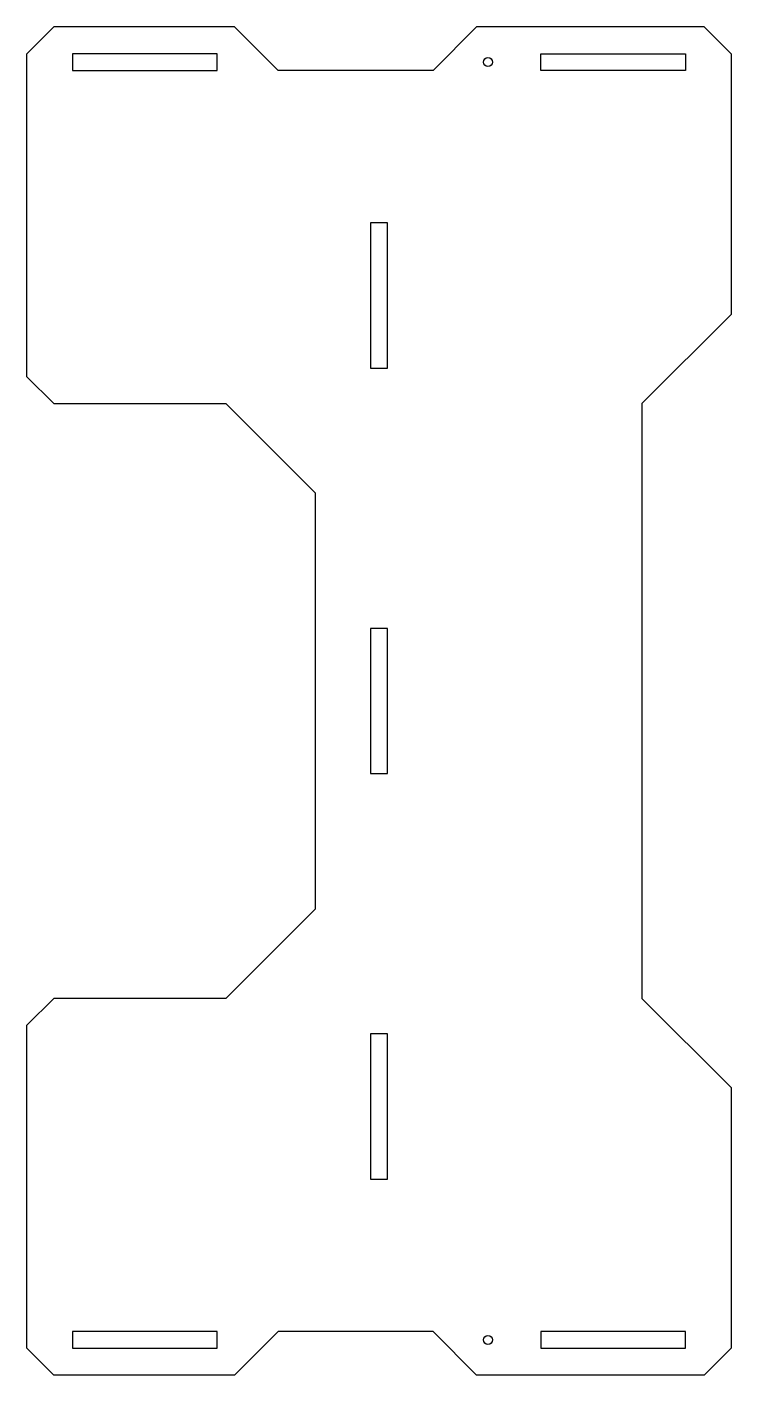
# Model space of a CAD drawing. Extents: x 309 to 700, y -374 to 374.
import ezdxf

# ---------------------------------------------------------------- set-up
doc = ezdxf.new("R2010")
doc.units = 0
doc.layers.add('Shape2DView005', color=7, linetype='CONTINUOUS')

msp = doc.modelspace()

# ---------------------------------------------------------------- linework, layer by layer
at = {"layer": 'Shape2DView005'}
for p, q in [((323.85, 374), (309, 359.15)), ((424.35, 374), (323.85, 374)), ((448.5, 349.85), (424.35, 374)), ((558.65, 374), (534.5, 349.85)), ((584.65, 374), (558.65, 374)), ((685.15, 374), (584.65, 374)), ((700, 359.15), (685.15, 374)), ((309, 179.85), (309, 359.15)), ((414.7, 359.15), (334.3, 359.15)), ((334.3, 359.15), (334.3, 349.85)), ((414.7, 349.85), (414.7, 359.15)), ((594.3, 359.15), (674.7, 359.15)), ((594.3, 349.85), (594.3, 359.15)), ((674.7, 359.15), (674.7, 349.85)), ((700, 359.15), (700, 214.497)), ((334.3, 349.85), (414.7, 349.85)), ((534.5, 349.85), (448.5, 349.85)), ((674.7, 349.85), (594.3, 349.85)), ((509.25, 265.3), (499.75, 265.3)), ((499.75, 265.3), (499.75, 184.7)), ((509.25, 184.7), (509.25, 265.3)), ((700, 214.497), (650.503, 165)), ((309, 179.85), (323.85, 165)), ((499.75, 184.7), (509.25, 184.7)), ((323.85, 165), (419.503, 165)), ((419.503, 165), (469, 115.503)), ((650.503, 165), (650.503, -165)), ((469, 115.503), (469, -115.503)), ((509.25, 40.3), (499.75, 40.3)), ((499.75, 40.3), (499.75, -40.3)), ((509.25, -40.3), (509.25, 40.3)), ((499.75, -40.3), (509.25, -40.3)), ((469, -115.503), (419.503, -165)), ((323.85, -165), (309, -179.85)), ((419.503, -165), (323.85, -165)), ((650.503, -165), (700, -214.497)), ((309, -359.15), (309, -179.85)), ((509.25, -184.7), (499.75, -184.7)), ((499.75, -184.7), (499.75, -265.3)), ((509.25, -265.3), (509.25, -184.7)), ((700, -214.497), (700, -359.15)), ((499.75, -265.3), (509.25, -265.3)), ((414.7, -349.85), (334.3, -349.85)), ((334.3, -349.85), (334.3, -359.15)), ((414.7, -359.15), (414.7, -349.85)), ((448.5, -349.85), (424.35, -374)), ((534.5, -349.85), (448.5, -349.85)), ((558.65, -374), (534.5, -349.85)), ((674.7, -349.85), (594.3, -349.85)), ((594.3, -349.85), (594.3, -359.15)), ((674.7, -359.15), (674.7, -349.85)), ((323.85, -374), (309, -359.15)), ((334.3, -359.15), (414.7, -359.15)), ((594.3, -359.15), (674.7, -359.15)), ((700, -359.15), (685.15, -374)), ((424.35, -374), (323.85, -374)), ((584.65, -374), (558.65, -374)), ((685.15, -374), (584.65, -374))]:
    msp.add_line(p, q, dxfattribs=at)
for centre in [(565, 354.5), (565, -354.5)]:
    msp.add_circle(centre, 2.481, dxfattribs=at)

doc.saveas('drawing.dxf')
